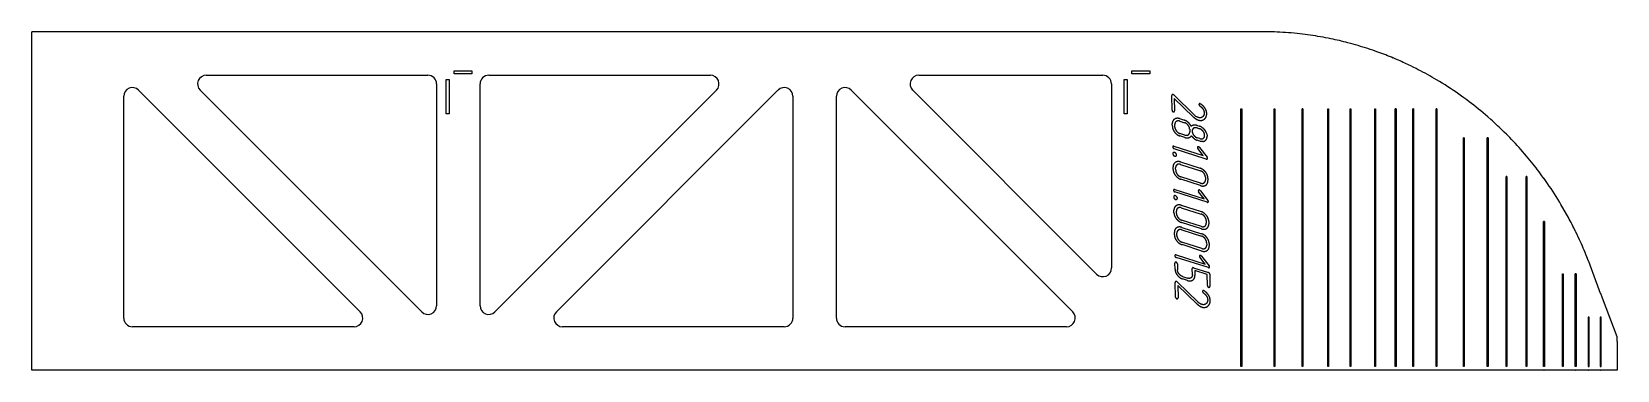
# Model space of a CAD drawing. Header units: millimetres. Extents: x 133 to 1956, y 77 to 466.
import ezdxf

# ---------------------------------------------------------------- set-up
doc = ezdxf.new("R2010")
doc.units = ezdxf.units.MM
doc.linetypes.add('K5LT_BASIC', pattern=[0])
doc.layers.add('Engraving', color=7, linetype='Continuous')

msp = doc.modelspace()

# ---------------------------------------------------------------- linework, layer by layer
at = {"color": 150, "linetype": 'K5LT_BASIC', "lineweight": 25, "true_color": 0x0080ff}
for p, q in [((132.9, 77), (132.9, 466)), ((1523.8, 466), (132.9, 466)), ((1548.3, 466), (1523.8, 466)), ((1523.8, 466), (1523.8, 466)), ((1548.3, 466), (1548.3, 466)), ((1562, 465.7), (1559, 465.8)), ((1562, 465.7), (1562, 465.7)), ((1565, 465.6), (1562, 465.7)), ((1594.1, 463.2), (1591.2, 463.6)), ((1594.1, 463.2), (1594.2, 463.2)), ((1597.2, 462.9), (1594.2, 463.2)), ((1623.7, 458.5), (1620.8, 459.1)), ((1626.8, 457.9), (1623.7, 458.5)), ((1623.7, 458.5), (1623.7, 458.5)), ((1649.4, 452.6), (1646.5, 453.3)), ((1652.5, 451.7), (1649.4, 452.6)), ((1649.4, 452.6), (1649.4, 452.6)), ((1677.8, 443.7), (1675, 444.7)), ((1681, 442.6), (1677.8, 443.7)), ((1677.8, 443.7), (1677.8, 443.7)), ((618.6, 417.6), (618.6, 421.1)), ((618.6, 421.1), (639.1, 421.1)), ((639.1, 421.1), (639.1, 417.6)), ((1398.1, 417.6), (1398.1, 421.1)), ((1398.1, 421.1), (1418.6, 421.1)), ((1418.6, 421.1), (1418.6, 417.6)), ((1701.4, 434.6), (1698.6, 435.8)), ((1704.7, 433.2), (1701.4, 434.6)), ((1701.4, 434.6), (1701.4, 434.6)), ((1721.5, 425.4), (1718.7, 426.7)), ((1724.8, 423.7), (1721.5, 425.4)), ((1721.5, 425.4), (1721.5, 425.4)), ((333.6, 416), (588.5, 416)), ((598.5, 406), (598.5, 151.1)), ((609.6, 411.1), (613.1, 411.1)), ((609.6, 371.6), (609.6, 411.1)), ((613.1, 411.1), (613.1, 371.6)), ((639.1, 417.6), (618.6, 417.6)), ((648.5, 151.1), (648.5, 406)), ((658.5, 416), (913.3, 416)), ((1153, 416), (1364.6, 416)), ((1374.6, 406), (1374.6, 194.5)), ((1389.1, 411.1), (1392.6, 411.1)), ((1389.1, 371.6), (1389.1, 411.1)), ((1392.6, 411.1), (1392.6, 371.6)), ((1418.6, 417.6), (1398.1, 417.6)), ((1748.4, 410.8), (1745.7, 412.4)), ((1748.4, 410.8), (1748.5, 410.8)), ((1751.8, 408.8), (1748.5, 410.8)), ((238.8, 137), (238.8, 391.8)), ((255.8, 398.9), (510.7, 144)), ((581.4, 144), (326.5, 398.9)), ((920.4, 398.9), (665.5, 144)), ((736.3, 144), (991.1, 398.9)), ((1008.2, 391.8), (1008.2, 137)), ((1058.2, 137), (1058.2, 391.8)), ((1075.3, 398.9), (1330.1, 144)), ((1357.5, 187.4), (1146, 398.9)), ((1779.7, 390.2), (1777.1, 392.1)), ((1783.2, 387.7), (1779.7, 390.2)), ((1779.7, 390.2), (1779.7, 390.2)), ((613.1, 371.6), (609.6, 371.6)), ((1392.6, 371.6), (1389.1, 371.6)), ((1807.2, 368.3), (1804.6, 370.6)), ((1810.7, 365.3), (1807.2, 368.3)), ((1807.2, 368.3), (1807.2, 368.3)), ((1828.8, 348.1), (1826.3, 350.6)), ((1828.9, 348.1), (1828.8, 348.1)), ((1832.5, 344.4), (1828.9, 348.1)), ((1851.9, 322.9), (1849.5, 325.8)), ((1852, 322.9), (1851.9, 322.9)), ((1855.7, 318.4), (1852, 322.9)), ((1871.9, 297.2), (1869.6, 300.4)), ((1872, 297.2), (1871.9, 297.2)), ((1876, 291.7), (1872, 297.2)), ((1893.6, 263.8), (1891.4, 267.6)), ((1893.7, 263.7), (1893.6, 263.8)), ((1897.9, 256.5), (1893.7, 263.7)), ((1908.3, 236.3), (1906.2, 240.6)), ((1908.4, 236.2), (1908.3, 236.3)), ((1912.9, 227), (1908.4, 236.2)), ((1923.2, 202.2), (1921.3, 207.5)), ((1923.4, 202.1), (1923.2, 202.2)), ((1928.3, 189.3), (1923.4, 202.1)), ((1937.1, 165.2), (1928.3, 189.3)), ((1937.2, 165.1), (1937.1, 165.2)), ((1939.1, 160), (1937.2, 165.1)), ((1956.2, 115.4), (1939.1, 160)), ((503.6, 127), (248.8, 127)), ((998.2, 127), (743.3, 127)), ((1323, 127), (1068.2, 127)), ((1956.2, 110), (1956.2, 115.4)), ((1956.2, 110), (1956.2, 77)), ((1523.8, 77), (132.9, 77)), ((1562, 77), (1523.8, 77)), ((1523.8, 77), (1523.8, 77)), ((1562, 77), (1562, 77)), ((1594.1, 77), (1562, 77)), ((1594.1, 77), (1594.2, 77)), ((1623.7, 77), (1594.2, 77)), ((1623.7, 77), (1623.7, 77)), ((1649.4, 77), (1623.7, 77)), ((1677.8, 77), (1649.4, 77)), ((1649.4, 77), (1649.4, 77)), ((1701.4, 77), (1677.8, 77)), ((1677.8, 77), (1677.8, 77)), ((1701.4, 77), (1701.4, 77)), ((1721.5, 77), (1701.4, 77)), ((1748.4, 77), (1721.5, 77)), ((1721.5, 77), (1721.5, 77)), ((1748.4, 77), (1748.5, 77)), ((1779.7, 77), (1748.5, 77)), ((1779.7, 77), (1779.7, 77)), ((1807.2, 77), (1779.7, 77)), ((1828.8, 77), (1807.2, 77)), ((1807.2, 77), (1807.2, 77)), ((1828.8, 77), (1828.9, 77)), ((1851.9, 77), (1828.9, 77)), ((1851.9, 77), (1852, 77)), ((1871.9, 77), (1852, 77)), ((1871.9, 77), (1872, 77)), ((1893.6, 77), (1872, 77)), ((1893.6, 77), (1893.7, 77)), ((1908.3, 77), (1893.7, 77)), ((1908.3, 77), (1908.4, 77)), ((1923.2, 77), (1908.4, 77)), ((1923.2, 77), (1923.4, 77)), ((1937.1, 77), (1923.4, 77)), ((1937.1, 77), (1937.2, 77)), ((1956.2, 77), (1937.2, 77))]:
    msp.add_line(p, q, dxfattribs=at)
for centre, start, end in [((248.8, 391.8), 45, 180), ((333.6, 406), 90, 225), ((588.5, 406), 0, 90), ((658.5, 406), 90, 180), ((913.3, 406), 315, 90), ((998.2, 391.8), 0, 135), ((1068.2, 391.8), 45, 180), ((1153, 406), 90, 225), ((1364.6, 406), 0, 90), ((1364.6, 194.5), 225, 0), ((588.5, 151.1), 225, 0), ((658.5, 151.1), 180, 315), ((248.8, 137), 180, 270), ((503.6, 137), 270, 45), ((743.3, 137), 135, 270), ((998.2, 137), 270, 0), ((1068.2, 137), 180, 270), ((1323, 137), 270, 45)]:
    msp.add_arc(centre, 10, start, end, dxfattribs=at)
for centre, major_axis, ratio, start_param, end_param in [((1548, 76.5), (-389.4, 0), 0.999999, 4.684122, 4.711452), ((1548, 76.5), (-389.5, 0), 0.999878, 4.601248, 4.668705), ((1548, 76.5), (-389.6, 0), 0.999472, 4.524389, 4.585731), ((1548, 76.5), (-389.9, 0), 0.998843, 4.456895, 4.508682), ((1547.9, 76.5), (-390.2, 0), 0.997945, 4.380651, 4.440937), ((1547.8, 76.5), (-390.7, 0), 0.996768, 4.315915, 4.364309), ((1547.6, 76.5), (-391.2, 0), 0.995486, 4.259572, 4.299153), ((1547.3, 76.5), (-391.9, 0), 0.993762, 4.18149, 4.242366), ((1546.7, 76.5), (-393.1, 0), 0.990738, 4.08634, 4.163528), ((1545.8, 76.5), (-394.7, 0), 0.98669, 3.997313, 4.067193), ((1544.5, 76.5), (-396.7, 0), 0.981694, 3.922331, 3.976722), ((1542.7, 76.5), (-399.3, 0), 0.975218, 3.836189, 3.900191), ((1539.9, 76.5), (-403, 0), 0.96638, 3.754144, 3.811758), ((1535.3, 76.5), (-408.7, 0), 0.952925, 3.654443, 3.726813), ((1528.2, 76.5), (-416.8, 0), 0.934317, 3.576548, 3.622109), ((1517.1, 76.5), (-429.1, 0), 0.907482, 3.484449, 3.538411)]:
    msp.add_ellipse(centre, major_axis=major_axis, ratio=ratio, start_param=start_param, end_param=end_param, dxfattribs=at)
at = {"layer": 'Engraving', "color": 150, "linetype": 'K5LT_BASIC', "lineweight": 25, "true_color": 0x0080ff}
for p, q in [((1444.2, 375.8), (1443.9, 392.8)), ((1446.1, 393.3), (1470.2, 370.1)), ((1468.6, 368.2), (1446.8, 389.2)), ((1446.8, 389.2), (1447.1, 374.9)), ((1476.6, 383.3), (1477.1, 383)), ((1452.9, 366.1), (1458.6, 364.3)), ((1470.2, 370.1), (1471.3, 369.1)), ((1471.3, 369.1), (1472.3, 368.4)), ((1523.3, 81.3), (1523.3, 377.4)), ((1523.3, 377.4), (1524.3, 377.4)), ((1524.3, 377.4), (1524.3, 81.3)), ((1561.5, 81.3), (1561.5, 377.4)), ((1561.5, 377.4), (1562.5, 377.4)), ((1562.5, 377.4), (1562.5, 81.3)), ((1593.7, 81.3), (1593.7, 377.4)), ((1594.7, 377.4), (1593.7, 377.4)), ((1594.7, 377.4), (1594.7, 81.3)), ((1623.2, 81.3), (1623.2, 377.4)), ((1623.2, 377.4), (1624.2, 377.4)), ((1624.2, 377.4), (1624.2, 81.3)), ((1648.9, 81.3), (1648.9, 377.4)), ((1648.9, 377.4), (1649.9, 377.4)), ((1649.9, 377.4), (1649.9, 81.3)), ((1677.3, 81.3), (1677.3, 377.4)), ((1677.3, 377.4), (1678.3, 377.4)), ((1678.3, 377.4), (1678.3, 81.3)), ((1700.9, 81.3), (1700.9, 377.4)), ((1701.9, 377.4), (1700.9, 377.4)), ((1701.9, 377.4), (1701.9, 81.3)), ((1721, 81.3), (1721, 377.4)), ((1722, 377.4), (1721, 377.4)), ((1722, 377.4), (1722, 81.3)), ((1747.9, 81.3), (1747.9, 377.4)), ((1748.9, 377.4), (1747.9, 377.4)), ((1748.9, 377.4), (1748.9, 81.3)), ((1444.6, 357.5), (1444.5, 360.3)), ((1447.4, 356.5), (1447.4, 359.4)), ((1453, 363.2), (1458.7, 361.4)), ((1459, 347.2), (1453.2, 349)), ((1464.5, 353.9), (1464.6, 351.1)), ((1473, 358.3), (1475.9, 357.4)), ((1473, 355.4), (1475.9, 354.5)), ((1483.9, 349.6), (1484.4, 348)), ((1484.4, 348), (1484.6, 347)), ((1484.6, 347), (1484.6, 346.1)), ((1446.4, 334.4), (1480.2, 323.7)), ((1483.6, 319.7), (1446.5, 331.6)), ((1459, 344.4), (1453.3, 346.2)), ((1476.1, 343.2), (1473.2, 344.1)), ((1476.2, 340.3), (1473.3, 341.2)), ((1480.2, 323.7), (1473.9, 331.7)), ((1475.9, 333.1), (1484.6, 321.8)), ((1477.1, 340), (1476.2, 340.3)), ((1478, 339.9), (1477.1, 340)), ((1479.5, 339.8), (1478, 339.9)), ((1779.2, 81.3), (1779.2, 344)), ((1780.2, 344), (1779.2, 344)), ((1780.2, 344), (1780.2, 81.3)), ((1806.7, 81.3), (1806.7, 344)), ((1807.7, 344), (1806.7, 344)), ((1807.7, 344), (1807.7, 81.3)), ((1445.5, 307.7), (1445.4, 310.6)), ((1453.9, 316.4), (1476.7, 309.1)), ((1453.9, 313.5), (1476.8, 306.2)), ((1448.4, 306.8), (1448.3, 309.6)), ((1477.1, 292), (1454.2, 299.3)), ((1477.1, 289.1), (1454.2, 296.4)), ((1482.6, 298.7), (1482.7, 295.9)), ((1485.5, 297.8), (1485.5, 295)), ((1828.3, 81.3), (1828.3, 299.5)), ((1829.3, 299.5), (1828.3, 299.5)), ((1829.3, 299.5), (1829.3, 81.3)), ((1851.4, 81.3), (1851.4, 299.5)), ((1852.4, 299.5), (1851.4, 299.5)), ((1852.4, 299.5), (1852.4, 81.3)), ((1447.4, 284.7), (1481.1, 273.9)), ((1484.6, 270), (1447.4, 281.9)), ((1481.1, 273.9), (1474.8, 282)), ((1476.8, 283.3), (1485.5, 272.1)), ((1446.4, 258), (1446.4, 260.8)), ((1449.3, 257.1), (1449.2, 259.9)), ((1454.8, 266.6), (1477.7, 259.3)), ((1454.9, 263.8), (1477.7, 256.5)), ((1478, 242.2), (1455.1, 249.5)), ((1478.1, 239.4), (1455.2, 246.7)), ((1455.3, 241.2), (1478.2, 233.9)), ((1455.3, 238.4), (1478.2, 231.1)), ((1483.6, 249), (1483.6, 246.1)), ((1486.4, 248.1), (1486.5, 245.2)), ((1871.5, 81.3), (1871.5, 248)), ((1872.5, 248), (1871.5, 248)), ((1872.5, 248), (1872.5, 81.3)), ((1446.9, 232.6), (1446.9, 235.4)), ((1449.8, 231.7), (1449.7, 234.5)), ((1478.5, 216.9), (1455.6, 224.1)), ((1478.5, 214), (1455.7, 221.3)), ((1484, 223.6), (1484.1, 220.7)), ((1486.9, 222.7), (1487, 219.8)), ((1448.8, 209.6), (1482.5, 198.8)), ((1486, 194.9), (1448.8, 206.7)), ((1482.5, 198.8), (1476.3, 206.9)), ((1478.2, 208.2), (1487, 197)), ((1447.7, 193.1), (1447.5, 200.2)), ((1450.4, 199.3), (1450.5, 192.2)), ((1456.3, 184.7), (1462.1, 182.9)), ((1467.6, 186.7), (1467.5, 193.8)), ((1468.9, 194.8), (1486.1, 189.3)), ((1484.7, 186.9), (1470.4, 191.5)), ((1470.4, 191.5), (1470.5, 185.8)), ((1485, 174.2), (1484.7, 186.9)), ((1487.6, 187.4), (1487.8, 173.2)), ((1893.1, 81.3), (1893.1, 187.6)), ((1893.1, 187.6), (1894.1, 187.6)), ((1894.1, 187.6), (1894.1, 81.3)), ((1907.9, 81.3), (1907.9, 187.6)), ((1908.9, 187.6), (1907.9, 187.6)), ((1908.9, 187.6), (1908.9, 81.3)), ((1448.3, 161), (1447.9, 178)), ((1450.2, 178.5), (1474.2, 155.3)), ((1450.9, 174.4), (1451.1, 160.1)), ((1472.7, 153.4), (1450.9, 174.4)), ((1462.1, 180), (1456.4, 181.9)), ((1480.7, 168.5), (1481.2, 168.2)), ((1474.2, 155.3), (1475.3, 154.3)), ((1475.3, 154.3), (1476.3, 153.6)), ((1923.8, 137.9), (1922.8, 137.9)), ((1922.8, 137.9), (1922.8, 81.3)), ((1923.8, 81.3), (1923.8, 137.9)), ((1937.6, 137.9), (1936.6, 137.9)), ((1936.6, 137.9), (1936.6, 81.3)), ((1937.6, 81.3), (1937.6, 137.9)), ((1524.3, 81.3), (1523.3, 81.3)), ((1562.5, 81.3), (1561.5, 81.3)), ((1594.7, 81.3), (1593.7, 81.3)), ((1624.2, 81.3), (1623.2, 81.3)), ((1649.9, 81.3), (1648.9, 81.3)), ((1678.3, 81.3), (1677.3, 81.3)), ((1701.9, 81.3), (1700.9, 81.3)), ((1722, 81.3), (1721, 81.3)), ((1748.9, 81.3), (1747.9, 81.3)), ((1780.2, 81.3), (1779.2, 81.3)), ((1807.7, 81.3), (1806.7, 81.3)), ((1829.3, 81.3), (1828.3, 81.3)), ((1852.4, 81.3), (1851.4, 81.3)), ((1872.5, 81.3), (1871.5, 81.3)), ((1894.1, 81.3), (1893.1, 81.3)), ((1908.9, 81.3), (1907.9, 81.3)), ((1922.8, 81.3), (1923.8, 81.3)), ((1936.6, 81.3), (1937.6, 81.3))]:
    msp.add_line(p, q, dxfattribs=at)
for points in [[(1444.3, 393.6), (1443.9, 393.3), (1443.9, 392.8)], [(1445.4, 393.7), (1444.8, 393.9), (1444.3, 393.6)], [(1446.1, 393.3), (1445.8, 393.6), (1445.4, 393.7)], [(1475.6, 383.2), (1475.2, 382.9), (1475.2, 382.3)], [(1476.6, 383.3), (1476, 383.5), (1475.6, 383.2)], [(1482.4, 377.6), (1480.6, 380.7), (1477.1, 383)], [(1444.2, 375.8), (1444.2, 375.1), (1444.7, 374.6)], [(1446.9, 365.4), (1444.4, 363.6), (1444.5, 360.3)], [(1444.7, 374.6), (1445.2, 374.1), (1445.7, 373.9)], [(1445.7, 373.9), (1446.2, 373.8), (1446.6, 374.1)], [(1446.6, 374.1), (1447.1, 374.4), (1447.1, 374.9)], [(1452.9, 366.1), (1449.3, 367.2), (1446.9, 365.4)], [(1468.6, 368.2), (1470.4, 366.6), (1471.7, 365.8)], [(1471.7, 365.8), (1473.1, 364.9), (1474.5, 364.5)], [(1474.4, 367.4), (1473.3, 367.7), (1472.3, 368.4)], [(1479.3, 368.2), (1477.3, 366.5), (1474.4, 367.4)], [(1474.5, 364.5), (1478.6, 363.1), (1481.4, 365.6)], [(1475.2, 382.3), (1475.3, 381.7), (1475.5, 381.4)], [(1475.5, 381.4), (1475.8, 381), (1476.2, 380.7)], [(1476.2, 380.7), (1478.9, 378.8), (1480, 376.7)], [(1480.7, 370.1), (1480.2, 368.9), (1479.3, 368.2)], [(1480, 376.7), (1481.2, 374.7), (1481.2, 372.7)], [(1481.2, 372.7), (1481.2, 371.3), (1480.7, 370.1)], [(1481.4, 365.6), (1484.2, 367.9), (1484.1, 371.9)], [(1484.1, 371.9), (1484.1, 374.9), (1482.4, 377.6)], [(1444.6, 357.5), (1444.6, 353.9), (1447.2, 350.6)], [(1447.2, 350.6), (1449.7, 347.3), (1453.3, 346.2)], [(1449, 362.8), (1447.3, 361.6), (1447.4, 359.4)], [(1447.4, 356.5), (1447.5, 354.2), (1449.2, 352)], [(1453, 363.2), (1450.7, 364), (1449, 362.8)], [(1449.2, 352), (1450.8, 349.8), (1453.2, 349)], [(1462.9, 361.7), (1460.8, 363.6), (1458.6, 364.3)], [(1462.8, 358.5), (1461.1, 360.7), (1458.7, 361.4)], [(1459, 347.2), (1461.3, 346.5), (1463, 347.6)], [(1464.5, 353.9), (1464.5, 356.3), (1462.8, 358.5)], [(1466.3, 357.3), (1464.9, 359.9), (1462.9, 361.7)], [(1463, 347.6), (1464.6, 348.7), (1464.6, 351.1)], [(1463.5, 344.2), (1465.6, 344.9), (1466.5, 346.5)], [(1469.2, 358.6), (1467.5, 358.3), (1466.3, 357.3)], [(1466.5, 346.5), (1467.9, 344.5), (1469.5, 343.2)], [(1469, 355.1), (1467.4, 354), (1467.4, 351.6)], [(1467.4, 351.6), (1467.5, 349.3), (1469.1, 347.1)], [(1473, 355.4), (1470.6, 356.2), (1469, 355.1)], [(1469.1, 347.1), (1470.8, 344.9), (1473.2, 344.1)], [(1473, 358.3), (1470.9, 358.9), (1469.2, 358.6)], [(1482, 352.9), (1479.2, 356.3), (1475.9, 357.4)], [(1480, 351.6), (1478.3, 353.8), (1475.9, 354.5)], [(1481.7, 347), (1481.7, 349.3), (1480, 351.6)], [(1480.1, 343.5), (1481.8, 344.6), (1481.7, 347)], [(1483.9, 349.6), (1483.3, 351.3), (1482, 352.9)], [(1445.3, 334.4), (1445, 333.7), (1445, 333.5)], [(1445, 333.5), (1445, 332.9), (1445.4, 332.3)], [(1446.4, 334.4), (1445.7, 334.7), (1445.3, 334.4)], [(1445.4, 332.3), (1445.8, 331.8), (1446.5, 331.6)], [(1459, 344.4), (1461.4, 343.6), (1463.5, 344.2)], [(1469.5, 343.2), (1471.2, 341.9), (1473.3, 341.2)], [(1473.9, 333.7), (1473.4, 333.4), (1473.5, 332.8)], [(1473.5, 332.8), (1473.5, 332.3), (1473.9, 331.7)], [(1474.9, 333.8), (1474.3, 334), (1473.9, 333.7)], [(1475.9, 333.1), (1475.1, 333.7), (1474.9, 333.8)], [(1476.1, 343.2), (1478.5, 342.4), (1480.1, 343.5)], [(1479.5, 339.8), (1481, 340), (1482.2, 340.8)], [(1482.2, 340.8), (1484.6, 342.6), (1484.6, 346.1)], [(1445.7, 327.2), (1445.1, 326.8), (1445.2, 325.8)], [(1445.2, 325.8), (1445.2, 324.8), (1445.9, 324)], [(1447.8, 315.7), (1445.4, 313.8), (1445.4, 310.6)], [(1447.3, 327.2), (1446.4, 327.5), (1445.7, 327.2)], [(1445.9, 324), (1446.6, 323.2), (1447.3, 323)], [(1448.6, 326.3), (1447.7, 327.1), (1447.3, 327.2)], [(1447.3, 323), (1448.1, 322.7), (1448.8, 323.2)], [(1453.9, 316.4), (1450.3, 317.5), (1447.8, 315.7)], [(1449.9, 313.1), (1448.3, 311.9), (1448.3, 309.6)], [(1449.4, 324.4), (1449.4, 325.5), (1448.6, 326.3)], [(1448.8, 323.2), (1449.5, 323.6), (1449.4, 324.4)], [(1453.9, 313.5), (1451.6, 314.2), (1449.9, 313.1)], [(1483.6, 319.7), (1484.3, 319.5), (1484.7, 319.9)], [(1485, 320.7), (1485, 321.3), (1484.6, 321.8)], [(1484.7, 319.9), (1485, 320.2), (1485, 320.7)], [(1445.5, 307.7), (1445.6, 304.2), (1448.1, 300.9)], [(1448.1, 300.9), (1450.7, 297.6), (1454.2, 296.4)], [(1448.4, 306.8), (1448.4, 304.5), (1450.1, 302.3)], [(1450.1, 302.3), (1451.7, 300.1), (1454.2, 299.3)], [(1482.8, 304.7), (1480.2, 308), (1476.7, 309.1)], [(1480.9, 303.3), (1479.2, 305.5), (1476.8, 306.2)], [(1477.1, 292), (1479.4, 291.2), (1481.1, 292.4)], [(1482.6, 298.7), (1482.6, 301.1), (1480.9, 303.3)], [(1481.1, 292.4), (1482.7, 293.5), (1482.7, 295.9)], [(1485.5, 297.8), (1485.4, 301.4), (1482.8, 304.7)], [(1483.2, 289.7), (1485.6, 291.5), (1485.5, 295)], [(1446.3, 284.6), (1445.9, 284), (1445.9, 283.7)], [(1445.9, 283.7), (1446, 283.1), (1446.3, 282.6)], [(1446.7, 277.4), (1446.1, 277), (1446.1, 276)], [(1446.1, 276), (1446.1, 275), (1446.8, 274.3)], [(1447.4, 284.7), (1446.6, 284.9), (1446.3, 284.6)], [(1446.3, 282.6), (1446.7, 282.1), (1447.4, 281.9)], [(1448.2, 277.5), (1447.3, 277.8), (1446.7, 277.4)], [(1446.8, 274.3), (1447.5, 273.5), (1448.3, 273.2)], [(1449.5, 276.5), (1448.7, 277.3), (1448.2, 277.5)], [(1450.4, 274.7), (1450.4, 275.7), (1449.5, 276.5)], [(1449.7, 273.5), (1450.4, 273.9), (1450.4, 274.7)], [(1474.8, 284), (1474.4, 283.7), (1474.4, 283.1)], [(1474.4, 283.1), (1474.4, 282.6), (1474.8, 282)], [(1475.8, 284.1), (1475.2, 284.3), (1474.8, 284)], [(1476.8, 283.3), (1476, 284), (1475.8, 284.1)], [(1477.1, 289.1), (1480.7, 288), (1483.2, 289.7)], [(1448.8, 265.9), (1446.3, 264.1), (1446.4, 260.8)], [(1446.4, 258), (1446.5, 254.4), (1449.1, 251.1)], [(1448.3, 273.2), (1449.1, 273), (1449.7, 273.5)], [(1454.8, 266.6), (1451.2, 267.8), (1448.8, 265.9)], [(1450.9, 263.3), (1449.2, 262.2), (1449.2, 259.9)], [(1449.3, 257.1), (1449.3, 254.8), (1451, 252.6)], [(1454.9, 263.8), (1452.5, 264.5), (1450.9, 263.3)], [(1483.7, 254.9), (1481.1, 258.2), (1477.7, 259.3)], [(1481.8, 253.5), (1480.1, 255.7), (1477.7, 256.5)], [(1484.6, 270), (1485.2, 269.8), (1485.6, 270.1)], [(1486, 271), (1486, 271.6), (1485.5, 272.1)], [(1485.6, 270.1), (1486, 270.4), (1486, 271)], [(1449.2, 240.5), (1446.8, 238.7), (1446.9, 235.4)], [(1449.1, 251.1), (1451.7, 247.8), (1455.2, 246.7)], [(1455.3, 241.2), (1451.7, 242.4), (1449.2, 240.5)], [(1451.4, 237.9), (1449.7, 236.8), (1449.7, 234.5)], [(1451, 252.6), (1452.7, 250.3), (1455.1, 249.5)], [(1455.3, 238.4), (1453, 239.1), (1451.4, 237.9)], [(1478, 242.2), (1480.3, 241.5), (1482, 242.6)], [(1478.1, 239.4), (1481.6, 238.3), (1484.1, 240)], [(1483.6, 249), (1483.5, 251.3), (1481.8, 253.5)], [(1482, 242.6), (1483.7, 243.8), (1483.6, 246.1)], [(1486.4, 248.1), (1486.4, 251.6), (1483.7, 254.9)], [(1484.1, 240), (1486.5, 241.7), (1486.5, 245.2)], [(1446.9, 232.6), (1447, 229), (1449.6, 225.7)], [(1449.6, 225.7), (1452.1, 222.4), (1455.7, 221.3)], [(1449.8, 231.7), (1449.8, 229.4), (1451.5, 227.2)], [(1451.5, 227.2), (1453.1, 224.9), (1455.6, 224.1)], [(1484.2, 229.5), (1481.6, 232.8), (1478.2, 233.9)], [(1482.3, 228.1), (1480.6, 230.3), (1478.2, 231.1)], [(1484, 223.6), (1484, 225.9), (1482.3, 228.1)], [(1482.5, 217.2), (1484.1, 218.4), (1484.1, 220.7)], [(1486.9, 222.7), (1486.8, 226.2), (1484.2, 229.5)], [(1484.6, 214.6), (1487, 216.3), (1487, 219.8)], [(1447.7, 209.5), (1447.4, 208.9), (1447.4, 208.6)], [(1447.4, 208.6), (1447.4, 208), (1447.7, 207.5)], [(1447.9, 201.1), (1447.5, 200.9), (1447.5, 200.2)], [(1448.8, 209.6), (1448, 209.8), (1447.7, 209.5)], [(1447.7, 207.5), (1448.1, 207), (1448.8, 206.7)], [(1448.9, 201.2), (1448.4, 201.4), (1447.9, 201.1)], [(1449.8, 200.5), (1449.2, 201.1), (1448.9, 201.2)], [(1476.2, 208.9), (1475.8, 208.6), (1475.8, 208)], [(1475.8, 208), (1475.8, 207.4), (1476.3, 206.9)], [(1477.2, 208.9), (1476.6, 209.1), (1476.2, 208.9)], [(1478.2, 208.2), (1477.5, 208.9), (1477.2, 208.9)], [(1478.5, 216.9), (1480.8, 216.1), (1482.5, 217.2)], [(1478.5, 214), (1482.1, 212.9), (1484.6, 214.6)], [(1447.7, 193.1), (1447.7, 189.6), (1450.3, 186.3)], [(1450.4, 199.3), (1450.4, 200), (1449.8, 200.5)], [(1450.3, 186.3), (1452.9, 183), (1456.4, 181.9)], [(1452.3, 187.6), (1450.6, 189.8), (1450.5, 192.2)], [(1456.3, 184.7), (1453.9, 185.5), (1452.3, 187.6)], [(1466.1, 183.2), (1464.4, 182.1), (1462.1, 182.9)], [(1467.6, 186.7), (1467.7, 184.4), (1466.1, 183.2)], [(1468.9, 194.8), (1467.5, 195.3), (1467.5, 193.8)], [(1468.1, 180.6), (1470.6, 182.3), (1470.5, 185.8)], [(1486, 194.9), (1486.6, 194.7), (1487, 195)], [(1487.6, 187.4), (1487.5, 188.9), (1486.1, 189.3)], [(1487.4, 195.9), (1487.4, 196.4), (1487, 197)], [(1487, 195), (1487.4, 195.3), (1487.4, 195.9)], [(1448.4, 178.8), (1447.9, 178.5), (1447.9, 178)], [(1449.5, 178.9), (1448.9, 179.1), (1448.4, 178.8)], [(1450.2, 178.5), (1449.9, 178.8), (1449.5, 178.9)], [(1462.1, 180), (1465.6, 178.9), (1468.1, 180.6)], [(1479.7, 168.4), (1479.3, 168), (1479.3, 167.5)], [(1479.3, 167.5), (1479.4, 166.9), (1479.6, 166.6)], [(1479.6, 166.6), (1479.8, 166.2), (1480.3, 165.9)], [(1480.7, 168.5), (1480, 168.7), (1479.7, 168.4)], [(1480.3, 165.9), (1482.9, 164), (1484.1, 161.9)], [(1486.5, 162.8), (1484.7, 165.9), (1481.2, 168.2)], [(1485, 174.2), (1485, 173.5), (1485.4, 173)], [(1485.4, 173), (1485.9, 172.4), (1486.4, 172.3)], [(1486.4, 172.3), (1486.9, 172.1), (1487.4, 172.4)], [(1487.4, 172.4), (1487.8, 172.7), (1487.8, 173.2)], [(1448.3, 161), (1448.3, 160.3), (1448.7, 159.8)], [(1448.7, 159.8), (1449.2, 159.3), (1449.7, 159.1)], [(1449.7, 159.1), (1450.2, 159), (1450.7, 159.3)], [(1450.7, 159.3), (1451.1, 159.6), (1451.1, 160.1)], [(1472.7, 153.4), (1474.4, 151.8), (1475.8, 151)], [(1475.8, 151), (1477.1, 150.1), (1478.5, 149.6)], [(1478.5, 152.6), (1477.4, 152.9), (1476.3, 153.6)], [(1483.3, 153.4), (1481.4, 151.7), (1478.5, 152.6)], [(1478.5, 149.6), (1482.6, 148.3), (1485.5, 150.8)], [(1484.7, 155.3), (1484.2, 154.1), (1483.3, 153.4)], [(1484.1, 161.9), (1485.2, 159.9), (1485.2, 157.9)], [(1485.2, 157.9), (1485.3, 156.5), (1484.7, 155.3)], [(1485.5, 150.8), (1488.2, 153.1), (1488.2, 157.1)], [(1488.2, 157.1), (1488.1, 160.1), (1486.5, 162.8)]]:
    msp.add_open_spline(points, degree=2, dxfattribs=at)

doc.saveas('drawing.dxf')
